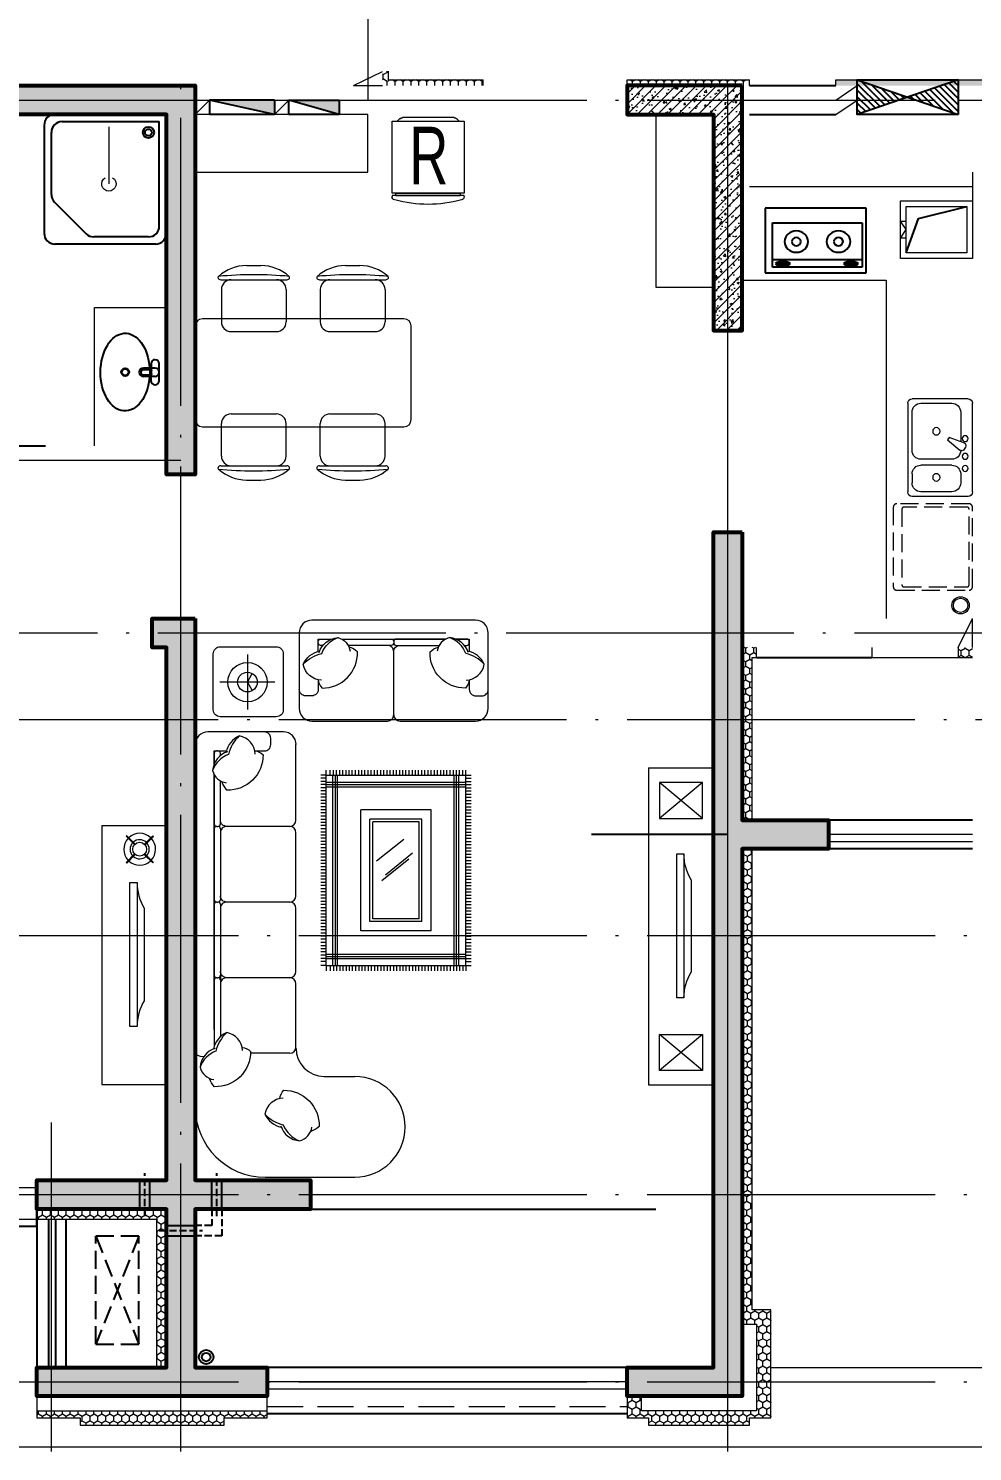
# Model space of a CAD drawing. Extents: x -12757 to 593131, y -184916 to 124232.
# Drawn here: x 558728 to 565287, y -177715 to -167834 of the extents above; entities that cross this region are included whole.
import ezdxf
from ezdxf.enums import TextEntityAlignment as Align

# ---------------------------------------------------------------- set-up
doc = ezdxf.new("R2010")
doc.units = 0
doc.header["$LTSCALE"] = 1000
doc.header["$MEASUREMENT"] = 0
doc.linetypes.add('DASH', pattern=[0.35, 0.25, -0.1])
doc.linetypes.add('DOTE', pattern=[2.42, 2, -0.2, 0.02, -0.2])
doc.layers.get('0').update_dxf_attribs({"linetype": 'CONTINUOUS', "lineweight": 25})
for name, color, linetype, lineweight in [('AXIS', 3, 'CONTINUOUS', 25), ('DOTE', 1, 'CONTINUOUS', 9), ('LVTRY', 6, 'CONTINUOUS', 20), ('PUB_DIM', 3, 'CONTINUOUS', 25), ('PUB_TEXT', 7, 'CONTINUOUS', 25), ('WINDOW', 4, 'CONTINUOUS', 25), ('保温', 71, 'CONTINUOUS', 15), ('剪力墙', 150, 'CONTINUOUS', 53), ('填充', 8, 'CONTINUOUS', 15), ('墙填充', 254, 'CONTINUOUS', 15), ('家具1', 8, 'CONTINUOUS', 15), ('栏杆', 40, 'CONTINUOUS', 20), ('洁具', 6, 'CONTINUOUS', 25), ('洞口层', 20, 'CONTINUOUS', 25), ('看线', 30, 'CONTINUOUS', 25), ('空心砖', 8, 'CONTINUOUS', 15), ('立面线', 7, 'CONTINUOUS', 40), ('装饰墙', 11, 'CONTINUOUS', 15), ('装饰线', 201, 'CONTINUOUS', 15)]:
    doc.layers.add(name, color=color, linetype=linetype, lineweight=lineweight)
doc.styles.add('dim_font', font='SIMPLEX.shx', dxfattribs={"width": 0.6})
doc.styles.add('N3', font='new-roms.shx', dxfattribs={"width": 0.7, "bigfont": 'hztxt.shx'})
pattern_1 = [(45, (-474540.73, 39215.805), (-35.355339, 35.355339), []), (50, (-474540.73, 39215.8), (143.452037, -12.550427), [15, -165]), (355, (-474540.73, 39215.8), (-27.750267, 150.438427), [12, -132]), (100.4514, (-474528.78, 39214.76), (115.701876, 137.88791), [12.74804, -140.228422]), (46.1842, (-474540.73, 39255.8), (213.44821, -33.1038), [22.5, -247.5]), (96.6356, (-474522.94, 39253.05), (186.93254, 194.82357), [19.12206, -210.3426]), (351.1842, (-474540.73, 39255.8), (186.93239, 194.82372), [18, -198]), (21, (-474520.73, 39245.8), (119.38141, -80.523778), [15, -165]), (326, (-474520.73, 39245.8), (48.663066, 145.03001), [12, -132]), (71.4514, (-474510.78, 39239.1), (168.044526, 64.5061), [12.74804, -140.228422]), (37.5, (-474540.73, 39215.805), (2.431971, 66.578771), [0, -130.4, 0, -134, 0, -132.5]), (7.5, (-474540.73, 39215.805), (52.613907, 78.882342), [0, -76.4, 0, -127.4, 0, -50.5]), (327.5, (-474585.33, 39215.805), (106.764487, -4.5109743), [0, -50, 0, -156, 0, -207]), (317.5, (-474605.33, 39215.81), (116.637234, 20.020996), [0, -65, 0, -103.6, 0, -147])]
pattern_2 = [(45, (-277578.09, -29559.48), (-35.355339, 35.355339), []), (50, (-277578.09, -29559.48), (143.452037, -12.550427), [15, -165]), (355, (-277578.09, -29559.48), (-27.75027, 150.43843), [12, -132]), (100.4514, (-277566.14, -29560.53), (115.701876, 137.88791), [12.74804, -140.22842]), (46.1842, (-277578.1, -29519.48), (213.44821, -33.1038), [22.5, -247.5]), (96.6356, (-277560.3, -29522.24), (186.93254, 194.82357), [19.12206, -210.3426]), (351.1842, (-277578.1, -29519.48), (186.93239, 194.82372), [18, -198]), (21, (-277558.09, -29529.48), (119.38141, -80.52378), [15, -165]), (326, (-277558.09, -29529.48), (48.66307, 145.03001), [12, -132]), (71.4514, (-277548.14, -29536.19), (168.044526, 64.5061), [12.74804, -140.22842]), (37.5, (-277578.09, -29559.48), (2.431971, 66.578771), [0, -130.4, 0, -134, 0, -132.5]), (7.5, (-277578.09, -29559.48), (52.613907, 78.882342), [0, -76.4, 0, -127.4, 0, -50.5]), (327.5, (-277622.69, -29559.48), (106.764487, -4.510974), [0, -50, 0, -156, 0, -207]), (317.5, (-277642.69, -29559.48), (116.637234, 20.020996), [0, -65, 0, -103.6, 0, -147])]
pattern_3 = [(90, (-342530.67, 80862.602), (-27.4963, 47.625), [31.75, -63.5]), (210, (-342530.67, 80862.602), (-27.4963099, -47.6249943), [31.75, -63.5]), (150, (-342530.67, 80862.602), (-54.9926099, 5.7e-06), [-63.5, 31.75])]
pattern_4 = [(90, (-344507.382, -77937.53), (-27.4963, 47.625), [31.75, -63.5]), (210, (-344507.382, -77937.53), (-27.4963099, -47.6249943), [31.75, -63.5]), (150, (-344507.382, -77937.53), (-54.9926099, 5.7e-06), [-63.5, 31.75])]

# ---------------------------------------------------------------- blocks, each defined once
blk = doc.blocks.new('jlq11-4')
at = {"layer": '墙填充'}
h = blk.add_hatch(dxfattribs=at)
h.set_pattern_fill('钢筋混凝土', color=256, scale=20, style=0)
h.set_pattern_definition(pattern_1)
h.paths.add_polyline_path([(7800, 1400), (7000, 1400), (7000, 1200), (7800, 1200), (7800, 0), (7000, 0), (7000, -300), (8000, -300), (8000, 1200), (8100, 1200), (8100, 1400), (8000, 1400), (8000, 5500), (10650, 5500), (10650, 3000), (10850, 3000), (10850, 5500), (12600, 5500), (12600, 3200), (12600, 3000), (12800, 3000), (12800, 5500), (12800, 5700), (7800, 5700)])
h = blk.add_hatch(dxfattribs=at)
h.set_pattern_fill('钢筋混凝土', color=256, scale=20, style=0)
h.set_pattern_definition(pattern_1)
h.paths.add_polyline_path([(16600, 5700), (15800, 5700), (15800, 5500), (16400, 5500), (16400, 4000), (16600, 4000)])
h = blk.add_hatch(dxfattribs=at)
h.set_pattern_fill('钢筋混凝土', color=256, scale=20, style=0)
h.set_pattern_definition(pattern_2)
h.paths.add_polyline_path([(16400, -3200), (15800, -3200), (15800, -3400), (16600, -3400), (16600, 400), (17200, 400), (17200, 600), (16600, 600), (16600, 2600), (16400, 2600)])
h = blk.add_hatch(dxfattribs=at)
h.set_pattern_fill('钢筋混凝土', color=256, scale=20, style=0)
h.set_pattern_definition(pattern_2)
h.paths.add_polyline_path([(12600, -1900), (11700, -1900), (11700, -2100), (12600, -2100), (12600, -3200), (11700, -3200), (11700, -3400), (13300, -3400), (13300, -3200), (12800, -3200), (12800, -2100), (13600, -2100), (13600, -1900), (12800, -1900), (12800, 2000), (12500, 2000), (12500, 1800), (12600, 1800)])
at = {"layer": '剪力墙'}
blk.add_lwpolyline([(10650, 5500), (8000, 5500), (8000, 1400), (8100, 1400), (8100, 1200), (8000, 1200), (8000, -300), (7000, -300), (7000, 0), (7800, 0), (7800, 1200), (7000, 1200), (7000, 1400), (7800, 1400), (7800, 5700), (12800, 5700), (12800, 5500), (12800, 3000), (12600, 3000), (12600, 3200), (12600, 3200), (12600, 5500), (10850, 5500)], dxfattribs=at)
for points in [[(16600, 5700), (15800, 5700), (15800, 5500), (16400, 5500), (16400, 4000), (16600, 4000), (16600, 5700)], [(16600, 2600), (16600, 600), (17200, 600), (17200, 400), (16600, 400), (16600, -3400), (15800, -3400), (15800, -3200), (16400, -3200), (16400, 2600)], [(12800, 2000), (12800, -1900), (13600, -1900), (13600, -2100), (12800, -2100), (12800, -3200), (13300, -3200), (13300, -3400), (11700, -3400), (11700, -3200), (12600, -3200), (12600, -2100), (11700, -2100), (11700, -1900), (12600, -1900), (12600, 1800), (12500, 1800), (12500, 2000)]]:
    blk.add_lwpolyline(points, close=True, dxfattribs=at)
blk = doc.blocks.new('1')
at = {"layer": '洞口层', "linetype": 'DASH', "ltscale": 0.2}
blk.add_line((380920.1, -27066.5), (381220.1, -27066.5), dxfattribs=at)
at = {"layer": '洞口层'}
for p, q in [((380970.1, -27031.5), (381170.1, -27031.5)), ((380970.1, -27031.5), (380970.1, -27101.5)), ((381170.1, -27031.5), (381170.1, -27101.5)), ((380970.1, -27101.5), (381170.1, -27101.5))]:
    blk.add_line(p, q, dxfattribs=at)
blk = doc.blocks.new('2')
at = {"layer": '洞口层', "ltscale": 500}
for p, q in [((390745.1, -31616.5), (390745.1, -31716.5)), ((390745.1, -31616.5), (391195.1, -31616.5)), ((390745.1, -31716.5), (391195.1, -31616.5)), ((391195.1, -31616.5), (391195.1, -31716.5)), ((390745.1, -31716.5), (391195.1, -31716.5))]:
    blk.add_line(p, q, dxfattribs=at)
blk = doc.blocks.new('3')
at = {"layer": '洞口层', "ltscale": 500}
for p, q in [((390620.1, -31616.5), (390270.1, -31616.5)), ((390270.1, -31616.5), (390270.1, -31716.5)), ((390270.1, -31716.5), (390620.1, -31616.5)), ((390620.1, -31716.5), (390620.1, -31616.5)), ((390270.1, -31716.5), (390620.1, -31716.5))]:
    blk.add_line(p, q, dxfattribs=at)
blk = doc.blocks.new('6')
at = {"layer": '洞口层'}
h = blk.add_hatch(dxfattribs=at)
h.set_pattern_fill('ANSI31', color=256, scale=20, style=0)
h.set_pattern_definition([(45, (520622.695, 201494.678), (-22.4506403, 22.4506403), [])])
h.paths.add_polyline_path([(394310.1, -30836.5), (394210.1, -30836.5), (394210.1, -31128.2)])
h.paths.add_polyline_path([(394210.1, -30836.5), (394110.1, -30836.5), (394110.1, -30953.2), (394190.1, -31186.5), (394210.1, -31128.2)])
h.paths.add_polyline_path([(394110.1, -30836.5), (394070.1, -30836.5), (394110.1, -30953.2)])
h = blk.add_hatch(dxfattribs=at)
h.set_pattern_fill('ANSI31', color=256, scale=20, style=0)
h.set_pattern_definition([(45, (297950.06, -118313.154), (-22.45064, 22.45064), [])])
h.paths.add_polyline_path([(394070.1, -31536.5), (394310.1, -31536.5), (394190.1, -31186.5)])
at = {"layer": '洞口层', "ltscale": 500}
for p, q in [((394310.1, -31536.5), (394070.1, -30836.5)), ((394310.1, -30836.5), (394070.1, -31536.5))]:
    blk.add_line(p, q, dxfattribs=at)
blk.add_lwpolyline([(394070.1, -31536.5), (394070.1, -30836.5), (394310.1, -30836.5), (394310.1, -31536.5)], close=True, dxfattribs=at)
blk = doc.blocks.new('M_E25ESP')
at = {"color": 0, "linetype": 'ByBlock'}
for p, q in [((0, -308.9), (0, 306.8)), ((30.7, 337.5), (419.3, 337.5)), ((358, 306.8), (143.2, 306.8)), ((450, 306.8), (450, -308.9)), ((81.8, 245.5), (81.8, 40)), ((419.3, -20.5), (419.3, 245.5)), ((48.4, 2), (56.6, -12.3)), ((58.9, 31.4), (162.5, 70.2)), ((172.8, 52.5), (87.3, -17.8)), ((162.5, 70.2), (172.8, 52.5)), ((143.2, -81.8), (358, -81.8)), ((81.8, -184.1), (81.8, -246.3)), ((143.2, -122.7), (358, -122.7)), ((419.3, -184.1), (419.3, -246.3)), ((30.7, -339.6), (419.3, -339.6)), ((143.2, -307.6), (358, -307.6)), ((143.2, -339.6), (358, -339.6))]:
    blk.add_line(p, q, dxfattribs=at)
for centre, radius in [((250.6, 112.5), 25.6), ((51.1, 61.4), 20.5), ((51.1, -61.4), 20.5), ((51.1, -145.4), 20.5), ((250.6, -207.5), 25.6)]:
    blk.add_circle(centre, radius, dxfattribs=at)
for centre, radius, start, end in [((30.7, 306.8), 30.7, 90, 180), ((143.2, 245.5), 61.4, 90, 180), ((358, 245.5), 61.4, 0, 90), ((419.3, 306.8), 30.7, 0, 90), ((66.1, 12.3), 20.5, 110.53768, 210), ((74.3, -2), 20.5, 210, 309.46232), ((143.2, -20.5), 61.4, 180, 270), ((358, -20.5), 61.4, 270, 0), ((143.2, -184.1), 61.4, 90, 180), ((358, -184.1), 61.4, 0, 90), ((143.2, -246.3), 61.4, 180, 270), ((358, -246.3), 61.4, 270, 0), ((30.7, -308.9), 30.7, 180, 270), ((419.3, -308.9), 30.7, 270, 0)]:
    blk.add_arc(centre, radius, start, end, dxfattribs=at)
blk = doc.blocks.new('jjz')
at = {"layer": '洁具'}
for p, q in [((450, 700), (0, 700)), ((0, 700), (0, 0)), ((450, 0), (450, 700)), ((101.8, 50.7), (101.8, 673.5)), ((101.8, 673.5), (410, 673.5)), ((359.9, 673.5), (359.9, 50.7)), ((379.9, 640.9), (390.4, 640.8)), ((388.4, 630.4), (403.3, 630.4)), ((388.4, 565.7), (388.4, 630.4)), ((403.3, 630.4), (403.3, 565.7)), ((410, 673.5), (410, 50.7)), ((380.9, 549.1), (390.4, 549.1)), ((403.3, 565.7), (388.4, 565.7)), ((379.9, 167.9), (390.4, 167.8)), ((388.4, 92.7), (388.4, 157.4)), ((388.4, 157.4), (403.3, 157.4)), ((403.3, 157.4), (403.3, 92.7)), ((0, 0), (450, 0)), ((410, 50.7), (101.8, 50.7)), ((380.9, 76.1), (390.4, 76.1)), ((403.3, 92.7), (388.4, 92.7))]:
    blk.add_line(p, q, dxfattribs=at)
at = {"layer": '洁具', "extrusion": (0, 0, -1)}
for centre, major_axis, start_param, end_param in [((530, 594.9), (0, 177.5), -1.570796, -1.464362), ((530, 594.9), (0, 177.5), 4.605954, 4.712389), ((455.7, 603.8), (0, 94.4), -1.464362, -1.318368), ((409.4, 617), (0, 41.3), -1.318368, -1.013853), ((380.9, 636.7), (0, 4.03), -1.013853, 0), ((539.5, 594.9), (0, 177.5), -1.570796, -1.464362), ((539.5, 594.9), (0, 177.5), 4.605954, 4.712389), ((465.1, 603.8), (0, 94.4), -1.464362, -1.318368), ((380.9, 636.7), (0, 4.03), 0, 0.313206), ((418.9, 617), (0, 41.3), -1.318368, -1.013853), ((390.4, 636.7), (0, 4.03), -1.013853, 0), ((390.4, 636.7), (0, 4.03), 0, 1.013851), ((361.9, 617), (0, 41.3), 1.013851, 1.240657), ((232.7, 508.4), (0, 82.5), 3.141593, 9.424778), ((232.7, 508.4), (0, 31.6), 3.141593, 9.424778), ((455.7, 586.1), (0, 94.4), 4.45996, 4.605954), ((409.4, 572.9), (0, 41.3), 4.155445, 4.45996), ((380.9, 553.1), (0, 4.03), 3.141593, 4.155445), ((465.1, 586.1), (0, 94.4), 4.45996, 4.605954), ((418.9, 572.9), (0, 41.3), 4.155445, 4.45996), ((390.4, 553.1), (0, 4.03), 3.141593, 4.155445), ((390.4, 553.1), (0, 4.03), 2.127739, 3.141593), ((361.9, 572.9), (0, 41.3), 1.823225, 2.12774), ((315.6, 586.1), (0, 94.4), 1.788282, 1.823225), ((232.7, 215.8), (0, 82.5), 3.141593, 9.424778), ((232.7, 215.8), (0, 31.6), 3.141593, 9.424778), ((530, 121.9), (0, 177.5), -1.570796, -1.464362), ((530, 121.9), (0, 177.5), 4.605954, 4.712389), ((455.7, 130.8), (0, 94.4), -1.464362, -1.318368), ((455.7, 113.1), (0, 94.4), 4.45996, 4.605954), ((409.4, 144), (0, 41.3), -1.318368, -1.013853), ((380.9, 163.7), (0, 4.03), -1.013853, 0), ((539.5, 121.9), (0, 177.5), -1.570796, -1.464362), ((539.5, 121.9), (0, 177.5), 4.605954, 4.712389), ((465.1, 130.8), (0, 94.4), -1.464362, -1.318368), ((465.1, 113.1), (0, 94.4), 4.45996, 4.605954), ((380.9, 163.7), (0, 4.03), 0, 0.313206), ((418.9, 144), (0, 41.3), -1.318368, -1.013853), ((390.4, 163.7), (0, 4.03), -1.013853, 0), ((390.4, 163.7), (0, 4.03), 0, 1.013851), ((361.9, 144), (0, 41.3), 1.013851, 1.240657), ((409.4, 99.9), (0, 41.3), 4.155445, 4.45996), ((380.9, 80.1), (0, 4.03), 3.141593, 4.155445), ((418.9, 99.9), (0, 41.3), 4.155445, 4.45996), ((390.4, 80.1), (0, 4.03), 3.141593, 4.155445), ((390.4, 80.1), (0, 4.03), 2.127739, 3.141593), ((361.9, 99.9), (0, 41.3), 1.823225, 2.12774), ((315.6, 113.1), (0, 94.4), 1.788282, 1.823225)]:
    blk.add_ellipse(centre, major_axis=major_axis, ratio=0.9, start_param=start_param, end_param=end_param, dxfattribs=at)
blk = doc.blocks.new('ktj1')
at = {"layer": '洁具', "linetype": 'DASH', "ltscale": 0.5}
blk.add_lwpolyline([(750, 0), (750, 300), (0, 300), (750, 0), (0, 0), (750, 300), (0, 300), (0, 0)], dxfattribs=at)
blk = doc.blocks.new('j1')
at = {"layer": '洁具'}
for p, q in [((-28.8, 28.8), (-110.5, 28.8)), ((-28.8, 28.8), (-110.5, 28.8)), ((-110.5, 18), (-51.3, 18)), ((-110.5, 18), (-51.3, 18)), ((-57.6, 58.4), (-57.6, 28.8)), ((-57.6, 58.4), (-57.6, 28.8)), ((-57.6, 18), (-57.6, -18)), ((-57.6, 18), (-57.6, -18)), ((0, -58.4), (0, 58.4)), ((0, -58.4), (0, 58.4)), ((-110.5, -18), (-51.3, -18)), ((-110.5, -18), (-51.3, -18)), ((-28.8, -28.8), (-110.5, -28.8)), ((-28.8, -28.8), (-110.5, -28.8)), ((-57.6, -28.8), (-57.6, -58.4)), ((-57.6, -28.8), (-57.6, -58.4))]:
    blk.add_line(p, q, dxfattribs=at)
for radius in [27, 27, 22.5, 22.5]:
    blk.add_circle((-237.4, 0), radius, dxfattribs=at)
for centre, radius, start, end in [((-110.5, 0), 28.8, 90, 270), ((-110.5, 0), 28.8, 90, 270), ((-110.5, 0), 18, 90, 270), ((-110.5, 0), 18, 90, 270), ((-28.8, 58.4), 28.8, 0, 180), ((-28.8, 58.4), 28.8, 0, 180), ((-28.8, 0), 28.8, 141.31781, 218.68219), ((-28.8, 0), 28.8, 141.31781, 218.68219), ((-28.8, 0), 28.8, 270, 90), ((-28.8, 0), 28.8, 270, 90), ((-28.8, -58.4), 28.8, 180, 0), ((-28.8, -58.4), 28.8, 180, 0)]:
    blk.add_arc(centre, radius, start, end, dxfattribs=at)
at = {"layer": '洁具', "extrusion": (0, 0, -1)}
for start_param, end_param in [(1.677666, 7.747112), (1.677666, 7.747112), (1.50408, 1.637512), (1.50408, 1.637512)]:
    blk.add_ellipse((-237.4, 0), major_axis=(0, 270), ratio=0.633333, start_param=start_param, end_param=end_param, dxfattribs=at)
blk = doc.blocks.new('_LV10')
blk.add_line((0, -37), (0, -432))
blk.add_arc((0, -432), 50, 121.03319, 58.96681)
blk = doc.blocks.new('yg4')
at = {"layer": '洁具'}
for p, q in [((-775, 0), (0, 0)), ((0, 0), (0, -825)), ((-850, -75), (-850, -825)), ((-725, -50), (-50, -50)), ((-50, -775), (-50, -50)), ((-800, -555.8), (-800, -125)), ((-778, -608.9), (-558.9, -828)), ((-125, -850), (-505.8, -850)), ((-75, -900), (-775, -900))]:
    blk.add_line(p, q, dxfattribs=at)
for radius in [38.8, 23.8]:
    blk.add_circle((-125, -125), radius, dxfattribs=at)
for centre, start, end in [((-775, -75), 90, 180), ((-725, -125), 90, 180), ((-725, -555.8), 180, 225), ((-125, -775), 270, 0), ((-775, -825), 180, 270), ((-505.8, -775), 225, 270), ((-75, -825), 270, 0)]:
    blk.add_arc(centre, 75, start, end, dxfattribs=at)
at = {"layer": 'LVTRY', "xscale": -1}
blk.add_blockref('_LV10', (-400, -50), dxfattribs=at)
blk = doc.blocks.new('xyj01')
at = {"layer": 'LVTRY', "linetype": 'DASH', "ltscale": 0.5}
for p, q in [((-300, 526), (-300, 24)), ((276, 550), (-276, 550)), ((300, 24), (300, 526)), ((-276, 478), (-276, 35.6)), ((264, 490), (-264, 490)), ((276, 35.6), (276, 478)), ((-276, 0), (276, 0)), ((-264, 23.6), (264, 23.6))]:
    blk.add_line(p, q, dxfattribs=at)
for centre, radius, start, end in [((-276, 526), 24, 90, 180), ((276, 526), 24, 0, 90), ((-264, 478), 12, 90, 180), ((264, 478), 12, 0, 90), ((-276, 24), 24, 180, 270), ((-264, 35.6), 12, 180, 270), ((264, 35.6), 12, 270, 0), ((276, 24), 24, 270, 0)]:
    blk.add_arc(centre, radius, start, end, dxfattribs=at)
blk = doc.blocks.new('jjg2')
at = {"layer": 'LVTRY'}
for points in [[(0, 400), (500, 400), (500, 0), (0, 0)], [(40, 360), (460, 360), (460, 40), (40, 40)]]:
    blk.add_lwpolyline(points, close=True, dxfattribs=at)
blk.add_lwpolyline([(40, 140), (0, 140), (40, 200), (0, 260), (40, 260)], dxfattribs=at)
at = {"layer": 'PUB_DIM'}
blk.add_lwpolyline([(40, 40), (124.9, 278.4), (460, 360)], dxfattribs=at)
blk = doc.blocks.new('czh3')
at = {"layer": '家具1'}
for p, q in [((357, 745.7), (456.2, 745.7)), ((1043.8, 745.7), (1143, 745.7)), ((176.6, 645.7), (636.6, 645.7)), ((863.4, 645.7), (1323.4, 645.7)), ((181.6, 578.2), (181.6, 353.2)), ((631.6, 578.2), (631.6, 353.2)), ((868.4, 578.2), (868.4, 353.2)), ((1318.4, 578.2), (1318.4, 353.2)), ((0, 325), (0, -325)), ((1450, 375), (50, 375)), ((1500, -325), (1500, 325)), ((249.1, 285.7), (564.1, 285.7)), ((935.9, 285.7), (1250.9, 285.7)), ((249.1, -285.7), (564.1, -285.7)), ((935.9, -285.7), (1250.9, -285.7)), ((50, -375), (1450, -375)), ((181.6, -578.2), (181.6, -353.2)), ((631.6, -578.2), (631.6, -353.2)), ((868.4, -578.2), (868.4, -353.2)), ((1318.4, -578.2), (1318.4, -353.2)), ((176.6, -645.7), (636.6, -645.7)), ((863.4, -645.7), (1323.4, -645.7)), ((357, -745.7), (456.2, -745.7)), ((1043.8, -745.7), (1143, -745.7))]:
    blk.add_line(p, q, dxfattribs=at)
for centre, radius, start, end in [((366.7, 430.2), 315.6, 91.76514, 130.72654), ((446.4, 430.2), 315.6, 49.27346, 88.23486), ((1053.6, 430.2), 315.6, 91.76514, 130.72654), ((1133.3, 430.2), 315.6, 49.27346, 88.23486), ((167.4, 661.8), 10, 130.72654, 202.66999), ((176.6, 665.7), 20, 202.66999, 270), ((406.6, -2032.2), 2712.7, 84.8023, 95.1977), ((249.1, 578.2), 67.5, 90, 180), ((564.1, 578.2), 67.5, 0, 90), ((636.6, 665.7), 20, 270, 337.33001), ((645.8, 661.8), 10, 337.33001, 49.27346), ((854.2, 661.8), 10, 130.72654, 202.66999), ((863.4, 665.7), 20, 202.66999, 270), ((1093.4, -2032.2), 2712.7, 84.8023, 95.1977), ((935.9, 578.2), 67.5, 90, 180), ((1250.9, 578.2), 67.5, 0, 90), ((1323.4, 665.7), 20, 270, 337.33001), ((1332.6, 661.8), 10, 337.33001, 49.27346), ((50, 325), 50, 90, 180), ((249.1, 353.2), 67.5, 180, 270), ((564.1, 353.2), 67.5, 270, 0), ((935.9, 353.2), 67.5, 180, 270), ((1250.9, 353.2), 67.5, 270, 0), ((1450, 325), 50, 0, 90), ((249.1, -353.2), 67.5, 90, 180), ((564.1, -353.2), 67.5, 0, 90), ((935.9, -353.2), 67.5, 90, 180), ((1250.9, -353.2), 67.5, 0, 90), ((50, -325), 50, 180, 270), ((1450, -325), 50, 270, 0), ((249.1, -578.2), 67.5, 180, 270), ((564.1, -578.2), 67.5, 270, 0), ((935.9, -578.2), 67.5, 180, 270), ((1250.9, -578.2), 67.5, 270, 0), ((167.4, -661.8), 10, 157.33001, 229.27346), ((176.6, -665.7), 20, 90, 157.33001), ((406.6, 2032.2), 2712.7, 264.8023, 275.1977), ((366.7, -430.2), 315.6, 229.27346, 268.23486), ((446.4, -430.2), 315.6, 271.76514, 310.72654), ((636.6, -665.7), 20, 22.66999, 90), ((645.8, -661.8), 10, 310.72654, 22.66999), ((854.2, -661.8), 10, 157.33001, 229.27346), ((863.4, -665.7), 20, 90, 157.33001), ((1093.4, 2032.2), 2712.7, 264.8023, 275.1977), ((1053.6, -430.2), 315.6, 229.27346, 268.23486), ((1133.3, -430.2), 315.6, 271.76514, 310.72654), ((1323.4, -665.7), 20, 22.66999, 90), ((1332.6, -661.8), 10, 310.72654, 22.66999)]:
    blk.add_arc(centre, radius, start, end, dxfattribs=at)
blk = doc.blocks.new('tv2')
at = {"layer": '家具1'}
for p, q in [((-450, 0), (0, 0)), ((-450, 0), (-450, -1800)), ((0, 0), (0, -1800)), ((-222.4, -134), (-281, -75.3)), ((-218.1, -129.7), (-276.8, -71.1)), ((-94.7, -72), (-153.3, -130.7)), ((-90.5, -76.3), (-149.2, -135)), ((-221.4, -198.8), (-280.1, -257.4)), ((-217.1, -202.9), (-275.8, -261.6)), ((-95.6, -260.7), (-154.3, -202)), ((-91.4, -256.5), (-150.1, -197.8)), ((-450, -1800), (0, -1800))]:
    blk.add_line(p, q, dxfattribs=at)
blk.add_lwpolyline([(-204.6, -396.7), (-204.6, -1396.7), (-254.6, -1396.7), (-254.6, -396.7)], close=True, dxfattribs=at)
blk.add_lwpolyline([(-154.6, -576), (-154.6, -1217.4)], dxfattribs=at)
blk.add_circle((-186.2, -165.9), 48.2, dxfattribs=at)
for centre, radius, start, end in [((-186.2, -165.9), 110.7, 136.55079, 224.14814), ((-186.2, -165.9), 131.1, 133.69129, 136.30871), ((-186.2, -165.9), 110.7, 45.85186, 133.44921), ((-186.2, -165.9), 110.7, 316.55079, 42.75004), ((-186.2, -165.9), 131.1, 43.10134, 45.7189), ((-186.2, -165.9), 66.4, 137.58323, 223.58124), ((-186.2, -165.9), 66.4, 46.41876, 132.41677), ((-186.2, -165.9), 66.4, 317.58323, 41.25123), ((-186.2, -165.9), 131.1, 224.2811, 226.89866), ((-186.2, -165.9), 110.7, 227.24996, 313.44921), ((-186.2, -165.9), 66.4, 228.74877, 312.41677), ((-186.2, -165.9), 131.1, 313.69129, 316.30871), ((139.1, -397.4), 343.7, 179.87163, 211.2929), ((139.1, -1395.9), 343.7, 148.7071, 180.12837)]:
    blk.add_arc(centre, radius, start, end, dxfattribs=at)
blk = doc.blocks.new('sf1')
at = {"layer": '家具1'}
for p, q in [((-165, 5157), (-1036, 5157)), ((516, 951), (516, 4476)), ((-737, 4177), (-1036, 4177)), ((-464, 3904), (-464, 3278)), ((332, 1771), (332, 3889)), ((271, 2506), (271, 3790)), ((332, 3721), (332, 1243)), ((307, 3217), (295, 3217)), ((307, 3217), (295, 3217)), ((-2117, 3100), (-2167, 3100)), ((-2117, 3059), (-2167, 3059)), ((-2117, 3100), (-2117, 3150)), ((-2117, 3100), (-2117, 1249)), ((-757, 3100), (-2117, 3100)), ((-2087, 3100), (-2087, 3150)), ((-2056, 3100), (-2056, 3150)), ((-2049, 3100), (-2049, 1249)), ((-2027, 3100), (-2027, 1249)), ((-2026, 3100), (-2026, 3150)), ((-2004, 3100), (-2004, 1249)), ((-1995, 3100), (-1995, 3150)), ((-1964, 3100), (-1964, 3150)), ((-1933, 3100), (-1933, 3150)), ((-1903, 3100), (-1903, 3150)), ((-1872, 3100), (-1872, 3150)), ((-1841, 3100), (-1841, 3150)), ((-1811, 3100), (-1811, 3150)), ((-1780, 3100), (-1780, 3150)), ((-1749, 3100), (-1749, 3150)), ((-1719, 3100), (-1719, 3150)), ((-1688, 3100), (-1688, 3150)), ((-1657, 3100), (-1657, 3150)), ((-1626, 3100), (-1626, 3150)), ((-1596, 3100), (-1596, 3150)), ((-1565, 3100), (-1565, 3150)), ((-1534, 3100), (-1534, 3150)), ((-1504, 3100), (-1504, 3150)), ((-1473, 3100), (-1473, 3150)), ((-1442, 3100), (-1442, 3150)), ((-1412, 3100), (-1412, 3150)), ((-1381, 3100), (-1381, 3150)), ((-1350, 3100), (-1350, 3150)), ((-1319, 3100), (-1319, 3150)), ((-1289, 3100), (-1289, 3150)), ((-1258, 3100), (-1258, 3150)), ((-1227, 3100), (-1227, 3150)), ((-1227, 3100), (-1227, 3150)), ((-1197, 3100), (-1197, 3150)), ((-1166, 3100), (-1166, 3150)), ((-1135, 3100), (-1135, 3150)), ((-1105, 3100), (-1105, 3150)), ((-1074, 3100), (-1074, 3150)), ((-1043, 3100), (-1043, 3150)), ((-1012, 3100), (-1012, 3150)), ((-982, 3100), (-982, 3150)), ((-951, 3100), (-951, 3150)), ((-920, 3100), (-920, 3150)), ((-890, 3100), (-890, 3150)), ((-869, 3100), (-869, 1249)), ((-859, 3100), (-859, 3150)), ((-847, 3100), (-847, 1249)), ((-828, 3100), (-828, 3150)), ((-824, 3100), (-824, 1249)), ((-798, 3100), (-798, 3150)), ((-757, 3100), (-757, 3150)), ((-757, 3100), (-707, 3100)), ((-757, 3100), (-757, 1249)), ((-757, 3059), (-707, 3059)), ((-464, 3156), (-464, 2543)), ((-2117, 3029), (-2167, 3029)), ((-2117, 2998), (-2167, 2998)), ((-2117, 2967), (-2167, 2967)), ((-2117, 2936), (-2167, 2936)), ((-2117, 2906), (-2167, 2906)), ((-757, 3032), (-2117, 3032)), ((-757, 3010), (-2117, 3010)), ((-757, 2987), (-2117, 2987)), ((-757, 3029), (-707, 3029)), ((-757, 2998), (-707, 2998)), ((-757, 2967), (-707, 2967)), ((-757, 2936), (-707, 2936)), ((-757, 2906), (-707, 2906)), ((-2117, 2875), (-2167, 2875)), ((-2117, 2844), (-2167, 2844)), ((-2117, 2814), (-2167, 2814)), ((-2117, 2783), (-2167, 2783)), ((-757, 2875), (-707, 2875)), ((-757, 2844), (-707, 2844)), ((-757, 2814), (-707, 2814)), ((-757, 2783), (-707, 2783)), ((-2117, 2752), (-2167, 2752)), ((-2117, 2722), (-2167, 2722)), ((-2117, 2691), (-2167, 2691)), ((-2117, 2660), (-2167, 2660)), ((-2117, 2629), (-2167, 2629)), ((-1779, 2762), (-1779, 1586)), ((-1779, 2762), (-1094, 2762)), ((-1689, 2672), (-1689, 1676)), ((-1689, 2672), (-1184, 2672)), ((-1662, 2645), (-1662, 1703)), ((-1662, 2645), (-1211, 2645)), ((-1211, 2645), (-1211, 1703)), ((-1184, 2672), (-1184, 1676)), ((-1094, 2762), (-1094, 1586)), ((-757, 2752), (-707, 2752)), ((-757, 2722), (-707, 2722)), ((-757, 2691), (-707, 2691)), ((-757, 2660), (-707, 2660)), ((-757, 2629), (-707, 2629)), ((-2117, 2599), (-2167, 2599)), ((-2117, 2568), (-2167, 2568)), ((-2117, 2537), (-2167, 2537)), ((-2117, 2507), (-2167, 2507)), ((-757, 2599), (-707, 2599)), ((-757, 2568), (-707, 2568)), ((-757, 2537), (-707, 2537)), ((-757, 2507), (-707, 2507)), ((-2117, 2476), (-2167, 2476)), ((-2117, 2445), (-2167, 2445)), ((-2117, 2415), (-2167, 2415)), ((-2117, 2384), (-2167, 2384)), ((-2117, 2353), (-2167, 2353)), ((-757, 2476), (-707, 2476)), ((-757, 2445), (-707, 2445)), ((-757, 2415), (-707, 2415)), ((-757, 2384), (-707, 2384)), ((-757, 2353), (-707, 2353)), ((-464, 2421), (-464, 1808)), ((271, 1771), (271, 2457)), ((307, 2482), (295, 2482)), ((307, 2482), (295, 2482)), ((-2117, 2322), (-2167, 2322)), ((-2117, 2292), (-2167, 2292)), ((-2117, 2261), (-2167, 2261)), ((-2117, 2230), (-2167, 2230)), ((-1662, 2268), (-1663, 2268)), ((-1334, 2216), (-1597, 2005)), ((-1298, 2273), (-1562, 2062)), ((-757, 2322), (-707, 2322)), ((-757, 2292), (-707, 2292)), ((-757, 2261), (-707, 2261)), ((-757, 2230), (-707, 2230)), ((-2117, 2200), (-2167, 2200)), ((-2117, 2169), (-2167, 2169)), ((-2117, 2138), (-2167, 2138)), ((-2117, 2108), (-2167, 2108)), ((-2117, 2077), (-2167, 2077)), ((-1662, 2189), (-1663, 2189)), ((-1662, 2109), (-1663, 2109)), ((-1248, 2080), (-1512, 1869)), ((-757, 2200), (-707, 2200)), ((-757, 2169), (-707, 2169)), ((-757, 2138), (-707, 2138)), ((-757, 2108), (-707, 2108)), ((-757, 2077), (-707, 2077)), ((-2117, 2046), (-2167, 2046)), ((-2117, 2015), (-2167, 2015)), ((-2117, 1985), (-2167, 1985)), ((-2117, 1954), (-2167, 1954)), ((-1662, 2030), (-1663, 2030)), ((-1662, 1950), (-1663, 1950)), ((-757, 2046), (-707, 2046)), ((-757, 2015), (-707, 2015)), ((-757, 1985), (-707, 1985)), ((-757, 1954), (-707, 1954)), ((-2117, 1923), (-2167, 1923)), ((-2117, 1893), (-2167, 1893)), ((-2117, 1862), (-2167, 1862)), ((-2117, 1831), (-2167, 1831)), ((-2117, 1801), (-2167, 1801)), ((-1662, 1870), (-1663, 1870)), ((-757, 1923), (-707, 1923)), ((-757, 1893), (-707, 1893)), ((-757, 1862), (-707, 1862)), ((-757, 1831), (-707, 1831)), ((-757, 1801), (-707, 1801)), ((-2117, 1770), (-2167, 1770)), ((-2117, 1739), (-2167, 1739)), ((-2117, 1708), (-2167, 1708)), ((-2117, 1678), (-2167, 1678)), ((-1689, 1676), (-1184, 1676)), ((-1662, 1791), (-1663, 1791)), ((-1662, 1703), (-1211, 1703)), ((-757, 1770), (-707, 1770)), ((-757, 1739), (-707, 1739)), ((-757, 1708), (-707, 1708)), ((-757, 1678), (-707, 1678)), ((-464, 1686), (-464, 951)), ((271, 1722), (271, 1304)), ((307, 1747), (295, 1747)), ((307, 1747), (295, 1747)), ((332, 1243), (332, 1722)), ((-2117, 1647), (-2167, 1647)), ((-2117, 1616), (-2167, 1616)), ((-2117, 1586), (-2167, 1586)), ((-2117, 1555), (-2167, 1555)), ((-2117, 1524), (-2167, 1524)), ((-1779, 1586), (-1094, 1586)), ((-757, 1647), (-707, 1647)), ((-757, 1616), (-707, 1616)), ((-757, 1586), (-707, 1586)), ((-757, 1555), (-707, 1555)), ((-757, 1524), (-707, 1524)), ((-2117, 1494), (-2167, 1494)), ((-2117, 1463), (-2167, 1463)), ((-2117, 1432), (-2167, 1432)), ((-2117, 1401), (-2167, 1401)), ((-757, 1494), (-707, 1494)), ((-757, 1463), (-707, 1463)), ((-757, 1432), (-707, 1432)), ((-757, 1401), (-707, 1401)), ((-2117, 1371), (-2167, 1371)), ((-2117, 1340), (-2167, 1340)), ((-2117, 1309), (-2167, 1309)), ((-2117, 1279), (-2167, 1279)), ((-2117, 1249), (-2167, 1249)), ((-757, 1361), (-2117, 1361)), ((-757, 1339), (-2117, 1339)), ((-757, 1316), (-2117, 1316)), ((-2117, 1249), (-2117, 1199)), ((-757, 1249), (-2117, 1249)), ((-2087, 1249), (-2087, 1199)), ((-2056, 1249), (-2056, 1199)), ((-2026, 1249), (-2026, 1199)), ((-1995, 1249), (-1995, 1199)), ((-1964, 1249), (-1964, 1199)), ((-1933, 1249), (-1933, 1199)), ((-1903, 1249), (-1903, 1199)), ((-1872, 1249), (-1872, 1199)), ((-1841, 1249), (-1841, 1199)), ((-1811, 1249), (-1811, 1199)), ((-1780, 1249), (-1780, 1199)), ((-1749, 1249), (-1749, 1199)), ((-1719, 1249), (-1719, 1199)), ((-1688, 1249), (-1688, 1199)), ((-1657, 1249), (-1657, 1199)), ((-1626, 1249), (-1626, 1199)), ((-1596, 1249), (-1596, 1199)), ((-1565, 1249), (-1565, 1199)), ((-1534, 1249), (-1534, 1199)), ((-1504, 1249), (-1504, 1199)), ((-1473, 1249), (-1473, 1199)), ((-1442, 1249), (-1442, 1199)), ((-1412, 1249), (-1412, 1199)), ((-1381, 1249), (-1381, 1199)), ((-1350, 1249), (-1350, 1199)), ((-1319, 1249), (-1319, 1199)), ((-1289, 1249), (-1289, 1199)), ((-1258, 1249), (-1258, 1199)), ((-1227, 1249), (-1227, 1199)), ((-1227, 1249), (-1227, 1199)), ((-1197, 1249), (-1197, 1199)), ((-1166, 1249), (-1166, 1199)), ((-1135, 1249), (-1135, 1199)), ((-1105, 1249), (-1105, 1199)), ((-1074, 1249), (-1074, 1199)), ((-1043, 1249), (-1043, 1199)), ((-1012, 1249), (-1012, 1199)), ((-982, 1249), (-982, 1199)), ((-951, 1249), (-951, 1199)), ((-920, 1249), (-920, 1199)), ((-890, 1249), (-890, 1199)), ((-859, 1249), (-859, 1199)), ((-828, 1249), (-828, 1199)), ((-798, 1249), (-798, 1199)), ((-757, 1371), (-707, 1371)), ((-757, 1340), (-707, 1340)), ((-757, 1309), (-707, 1309)), ((-757, 1279), (-707, 1279)), ((-757, 1249), (-757, 1199)), ((-757, 1249), (-707, 1249)), ((-342, 828), (393, 828)), ((8, 77), (8, 611)), ((-259, 344), (275, 344))]:
    blk.add_line(p, q, dxfattribs=at)
for points in [[(-307, 4393, -0.165541), (-345, 4312, -0.425989), (-689, 4663, -0.121523), (-607, 4711, 7.115464)], [(-317, 4657, 0.306663), (-499, 4803, 0.30633), (-619, 4670, -0.872847)], [(-162, 4543, 0.14773), (-341, 4649, 0.213343), (-499, 4803, 0.178662)], [(-338, 4389, 0.356772), (-162, 4543, 0.249542), (-321, 4670, -9.61688)], [(59, 3895, -0.165541), (-22, 3933, -0.425989), (329, 4277, -0.121523), (377, 4196, 7.115464)], [(323, 3905, 0.306663), (469, 4088, 0.30633), (336, 4207, -0.872847)], [(210, 3751, 0.14773), (315, 3930, 0.213343), (469, 4088, 0.178662)], [(55, 3926, 0.356772), (210, 3751, 0.249542), (337, 3910, -9.61688)], [(209, 3217, 0.414214), (271, 3278)], [(209, 3217, -0.414214), (271, 3156)], [(209, 2482, 0.414214), (271, 2543)], [(209, 2482, -0.414214), (271, 2421)], [(209, 1747, 0.414214), (271, 1808)], [(209, 1747, -0.414214), (271, 1686)], [(-63, 1012, -0.165541), (-144, 1050, -0.425989), (207, 1394, -0.121523), (255, 1312, 7.115464)], [(201, 1021, 0.306663), (347, 1204, 0.30633), (214, 1323, -0.872847)], [(87, 867, 0.14773), (193, 1046, 0.213343), (347, 1204, 0.178662)], [(332, 1141), (332, 1012), (211, 1012, 0.414214)], [(332, 1036), (332, 1141, 0.414214)], [(-63, 1012), (-158, 1012, 0.414214), (-219, 951), (-219, 889, 0.414214), (-158, 828)], [(-67, 1043, 0.356772), (87, 867, 0.249542), (215, 1026, -9.61688)], [(271, 1059), (271, 1036, 0.414214), (295, 1012), (307, 1012, 0.414214), (332, 1036)], [(-2150, 321), (-2150, 416, 0.414214), (-2211, 477), (-2272, 477, 0.414214), (-2334, 416)], [(-680, 321), (-680, 416, -0.414214), (-619, 477), (-557, 477, -0.414214), (-496, 416)], [(-2119, 325, 0.356772), (-2295, 170, 0.249542), (-2136, 43, -9.61688)], [(-2150, 321, -0.165541), (-2112, 402, -0.425989), (-1768, 51, -0.121523), (-1850, 3, 7.115464)], [(-680, 321, 0.165541), (-718, 402, 0.425989), (-1062, 51, 0.121523), (-980, 3, -7.115464)], [(-711, 325, -0.356772), (-535, 170, -0.249542), (-694, 43, 9.61688)], [(-2295, 170, 0.14773), (-2116, 65, 0.213343), (-1958, -89, 0.178662)], [(-535, 170, -0.14773), (-714, 65, -0.213343), (-872, -89, -0.178662)], [(-2021, -74), (-2150, -74), (-2150, 46, 0.414214)], [(-2140, 57, 0.306663), (-1958, -89, 0.30633), (-1838, 44, -0.872847)], [(-1415, 48, -0.414214), (-1476, -13)], [(-1415, 48, 0.414214), (-1354, -13)], [(-689, 57, -0.306663), (-872, -89, -0.30633), (-991, 44, 0.872847)], [(-2103, -13), (-2125, -13, 0.414214), (-2150, -37), (-2150, -50, 0.414214), (-2125, -74)], [(-2125, -74), (-2021, -74, 0.414214)], [(-1919, -74), (-1439, -74, 0.414214), (-1415, -50), (-1415, -37, 0.414214), (-1439, -13), (-1857, -13, 0.414214)], [(-911, -74), (-1390, -74, -0.414214), (-1415, -50), (-1415, -37, -0.414214), (-1390, -13), (-972, -13, -0.414214)], [(-704, -74), (-809, -74, -0.414214)], [(-727, -13), (-704, -13, -0.414214), (-680, -37), (-680, -50, -0.414214), (-704, -74)]]:
    blk.add_lwpolyline(points, format="xyb", dxfattribs=at)
for points in [[(-403, 3952), (-22, 3952)], [(-403, 3217), (209, 3217)], [(-403, 2482), (209, 2482)], [(-403, 1747), (209, 1747)], [(-1415, 661), (-1415, 48)], [(8, 344), (-39, 426)], [(8, 344), (-39, 261)], [(-680, 46), (-680, -74), (-809, -74)], [(-911, -74), (-1919, -74)]]:
    blk.add_lwpolyline(points, dxfattribs=at)
for points in [[(-496, 600, 0.414214), (-619, 722), (-1354, 722, 0.414214), (-1415, 661, 0.414214), (-1476, 722), (-2211, 722, 0.414214), (-2334, 600), (-2334, -135, 0.414214), (-2211, -258), (-619, -258, 0.414214), (-496, -135)], [(272, 0), (-272, 0, -0.414214), (-340, 68), (-340, 613, -0.414214), (-272, 681), (272, 681, -0.414214), (340, 613), (340, 68, -0.414214)]]:
    blk.add_lwpolyline(points, format="xyb", close=True, dxfattribs=at)
for radius in [191, 95.3]:
    blk.add_circle((8, 344), radius, dxfattribs=at)
for centre, radius, start, end in [((-1036, 4667), 490, 90, 270), ((-165, 4476), 681, 0, 90), ((-737, 3904), 272, 0, 90), ((-403, 3891), 61.3, 90, 180), ((-403, 3278), 61.3, 180, 270), ((-403, 3156), 61.3, 90, 180), ((295, 3242), 24.5, 180, 270), ((295, 3193), 24.5, 90, 180), ((307, 3242), 24.5, 270, 0), ((307, 3193), 24.5, 0, 90), ((-403, 2543), 61.3, 180, 270), ((295, 2506), 24.5, 180, 270), ((307, 2506), 24.5, 270, 0), ((-403, 2421), 61.3, 90, 180), ((295, 2457), 24.5, 90, 180), ((307, 2457), 24.5, 0, 90), ((-403, 1808), 61.3, 180, 270), ((-403, 1686), 61.3, 90, 180), ((295, 1771), 24.5, 180, 270), ((295, 1722), 24.5, 90, 180), ((307, 1771), 24.5, 270, 0), ((307, 1722), 24.5, 0, 90), ((-342, 951), 123, 180, 270), ((393, 951), 123, 270, 0)]:
    blk.add_arc(centre, radius, start, end, dxfattribs=at)
at = {"layer": '家具1', "extrusion": (0, 0, -1)}
blk.add_ellipse((424, 3952), major_axis=(91.9, 0), ratio=0.365725, start_param=-1.47226, end_param=0, dxfattribs=at)
blk = doc.blocks.new('tv1')
at = {"layer": '家具1'}
for p, q in [((0, 2200), (0, 0)), ((450, 2200), (0, 2200)), ((450, 2200), (450, 0)), ((75, 1850), (375, 2100)), ((75, 2100), (375, 1850)), ((75, 100), (375, 350)), ((75, 350), (375, 100)), ((450, 0), (0, 0))]:
    blk.add_line(p, q, dxfattribs=at)
for points in [[(75, 2100), (375, 2100), (375, 1850), (75, 1850)], [(204.6, 1603.3), (204.6, 603.3), (254.6, 603.3), (254.6, 1603.3)], [(75, 100), (375, 100), (375, 350), (75, 350)]]:
    blk.add_lwpolyline(points, close=True, dxfattribs=at)
blk.add_lwpolyline([(154.6, 1424), (154.6, 782.6)], dxfattribs=at)
for centre, start, end in [((-139.1, 1602.6), 328.7071, 0.12837), ((-139.1, 604.1), 359.87163, 31.2929)]:
    blk.add_arc(centre, 343.7, start, end, dxfattribs=at)
blk = doc.blocks.new('bx1')
at = {"layer": '家具1', "color": 2}
for p, q in [((-1085, -2), (-1067, -2)), ((-1067, -2), (-1067, -1001))]:
    blk.add_line(p, q, dxfattribs=at)
at = {"layer": '家具1', "color": 8}
for p, q in [((-39, -71), (-2, -108)), ((12, -141), (12, -859)), ((-39, -929), (-2, -892)), ((-1067, -1001), (-1085, -1001))]:
    blk.add_line(p, q, dxfattribs=at)
at = {"layer": '家具1', "color": 2}
blk.add_lwpolyline([(-39, -1000), (-39, 0), (-1038, 0), (-1038, -1000)], close=True, dxfattribs=at)
at = {"layer": '家具1', "color": 8}
blk.add_lwpolyline([(-1072, -950), (-1038, -950), (-1038, -54), (-1072, -54)], close=True, dxfattribs=at)
at = {"layer": '家具1', "color": 2}
for centre, radius, start, end in [((583, -501), 1775, 164.8257, 195.1743), ((-1085, -49), 47.4, 90, 164.8257), ((-1085, -954), 47.4, 195.1743, 270)]:
    blk.add_arc(centre, radius, start, end, dxfattribs=at)
at = {"layer": '家具1', "color": 8}
for centre, start, end in [((-36, -141), 0, 45), ((-36, -859), 315, 0)]:
    blk.add_arc(centre, 47.4, start, end, dxfattribs=at)
blk = doc.blocks.new('pm10-2')
at = {"layer": '保温', "ltscale": 500}
h = blk.add_hatch(dxfattribs=at)
h.set_pattern_fill('HONEY', color=256, scale=20, angle=90, style=0)
h.set_pattern_definition(pattern_4)
h.paths.add_polyline_path([(14900, -8360), (14240, -8360), (14240, -8300), (14200, -8300), (14200, -8400), (14900, -8400)])
h = blk.add_hatch(dxfattribs=at)
h.set_pattern_fill('HONEY', color=256, scale=20, angle=90, style=0)
h.set_pattern_definition(pattern_4)
h.paths.add_polyline_path([(16750, -8360), (15900, -8360), (15900, -8400), (16600, -8400), (16750, -8400)])
h = blk.add_hatch(dxfattribs=at)
h.set_pattern_fill('HONEY', color=256, scale=20, angle=90, style=0)
h.set_pattern_definition(pattern_4)
h.paths.add_polyline_path([(20900, -8360), (17350, -8360), (17350, -8400), (18388.9, -8400), (18389.8, -8399.5), (18389.8, -8400), (18401.3, -8400), (18578, -8400), (18579.8, -8399.1), (18579.8, -8400), (18767.2, -8400), (18769.8, -8398.6), (18769.8, -8400), (18956.3, -8400), (18959.8, -8398.2), (18959.8, -8400), (20201.3, -8400), (20900, -8400)])
h = blk.add_hatch(dxfattribs=at)
h.set_pattern_fill('HONEY', color=256, scale=20, angle=90, style=0)
h.set_pattern_definition([(90, (-286281.19, 80862.602), (-27.4963, 47.625), [31.75, -63.5]), (210, (-286281.19, 80862.602), (-27.4963099, -47.6249943), [31.75, -63.5]), (150, (-286281.19, 80862.602), (-54.9926099, 5.7e-06), [-63.5, 31.75])])
h.paths.add_polyline_path([(16770, -12370), (16800, -12370), (16800, -12300), (16700, -12300), (16700, -12800), (16770, -12800)])
h.paths.add_polyline_path([(16770, -12800), (16700, -12800), (16700, -13500), (16770, -13500)])
h = blk.add_hatch(dxfattribs=at)
h.set_pattern_fill('HONEY', color=256, scale=20, angle=90, style=0)
h.set_pattern_definition(pattern_4)
h.paths.add_polyline_path([(18300, -12300), (18200, -12300), (18200, -12370), (18300, -12370)])
h = blk.add_hatch(dxfattribs=at)
h.set_pattern_fill('HONEY', color=256, scale=20, angle=90, style=0)
h.set_pattern_definition(pattern_4)
h.paths.add_polyline_path([(16770, -13700), (16700, -13700), (16700, -14300), (16770, -14300)])
h.paths.add_polyline_path([(16770, -14300), (16700, -14300), (16700, -16100), (16770, -16100)])
h = blk.add_hatch(dxfattribs=at)
h.set_pattern_fill('HONEY', color=256, scale=20, angle=90, style=0)
h.set_pattern_definition(pattern_3)
h.paths.add_polyline_path([(16900, -16900), (16770, -16900), (16770, -16100), (16700, -16100), (16700, -17000), (16800, -17000), (16800, -17400), (16900, -17400)])
h.paths.add_polyline_path([(16900, -17400), (16800, -17400), (16800, -17600), (16700, -17600), (16600, -17600), (16600, -17700), (16750, -17700), (16750, -17650), (16900, -17650)])
h.paths.add_polyline_path([(16600, -17600), (16000, -17600), (16000, -17500), (15900, -17500), (15900, -17650), (16050, -17650), (16050, -17700), (16600, -17700)])
h = blk.add_hatch(dxfattribs=at)
h.set_pattern_fill('HONEY', color=256, scale=20, angle=90, style=0)
h.set_pattern_definition(pattern_3)
h.paths.add_polyline_path([(12700, -16200), (11900, -16200), (11900, -16270), (12630, -16270), (12630, -17300), (12700, -17300)])
h.paths.add_polyline_path([(11900, -16200), (11800, -16200), (11800, -16270), (11900, -16270)])
h = blk.add_hatch(dxfattribs=at)
h.set_pattern_fill('HONEY', color=256, scale=20, angle=90, style=0)
h.set_pattern_definition(pattern_3)
h.paths.add_polyline_path([(13100, -17650), (13400, -17650), (13400, -17600), (12800, -17600), (12800, -17700), (13100, -17700)])
h.paths.add_polyline_path([(12800, -17600), (11900, -17600), (11900, -17650), (12100, -17650), (12100, -17700), (12800, -17700)])
h.paths.add_polyline_path([(11900, -17600), (11800, -17600), (11800, -17650), (11900, -17650)])
at = {"layer": 'DOTE'}
for p, q in [((14100, -6800), (14100, -8500)), ((16600, -17883.7), (16600, -8400)), ((10900, -11000), (12800, -11000)), ((11900, -17883.7), (11900, -15600))]:
    blk.add_line(p, q, dxfattribs=at)
at = {"layer": 'DOTE', "linetype": 'DOTE'}
for p, q in [((12800, -17883.7), (12800, -8400)), ((-900, -8500), (37364.6, -8500)), ((7800, -12200), (28800, -12200)), ((3800, -12800), (33000, -12800)), ((-900, -14300), (37364.6, -14300)), ((-900, -16100), (37314.6, -16100)), ((-900, -17400), (37314.6, -17400))]:
    blk.add_line(p, q, dxfattribs=at)
at = {"layer": 'LVTRY'}
for p, q in [((16700, -9750), (17700, -9750)), ((12200, -10900), (12200, -9940)), ((12200, -9940), (12700, -9940))]:
    blk.add_line(p, q, dxfattribs=at)
blk.add_lwpolyline([(17700, -9750), (17700, -12100)], dxfattribs=at)
for radius in [60, 50]:
    blk.add_circle((18217.4, -12008.5), radius, dxfattribs=at)
at = {"layer": 'WINDOW'}
for p, q in [((16750, -8400), (17350, -8400)), ((16750, -8600), (17350, -8600)), ((11060, -10900), (11860, -10900)), ((16800, -12370), (17600, -12370)), ((13700, -16200), (16100, -16200)), ((15900, -17300), (13400, -17300))]:
    blk.add_line(p, q, dxfattribs=at)
for points in [[(10200, -16320), (11800, -16320), (11800, -16200)], [(13400, -17620), (15900, -17620)]]:
    blk.add_lwpolyline(points, dxfattribs=at)
at = {"layer": '保温'}
for p, q in [((14900, -8400), (14900, -8360)), ((15900, -8400), (15900, -8360)), ((15900, -8400), (15900, -8360)), ((16750, -8400), (16750, -8360)), ((16750, -8400), (16750, -8360)), ((17350, -8400), (17350, -8360)), ((17350, -8400), (17350, -8360)), ((18200, -12300), (18200, -12370)), ((18200, -12300), (18200, -12370))]:
    blk.add_line(p, q, dxfattribs=at)
for points in [[(14240, -8300), (14240, -8360), (14900, -8360)], [(15900, -8360), (16750, -8360)], [(17350, -8360), (20900, -8360)], [(16770, -13500), (16770, -12370), (16800, -12370), (16800, -12300)], [(17600, -12300), (17600, -12370), (18300, -12370)], [(16770, -16900), (16770, -13700)], [(11800, -16270), (12630, -16270), (12630, -17300)], [(15900, -17500), (15900, -17650), (16050, -17650), (16050, -17700), (16750, -17700), (16750, -17650), (16900, -17650), (16900, -16900), (16770, -16900)], [(11800, -17600), (11800, -17650), (12100, -17650), (12100, -17700), (13100, -17700), (13100, -17650), (13400, -17650), (13400, -17500)]]:
    blk.add_lwpolyline(points, dxfattribs=at)
at = {"layer": '保温', "linetype": 'DASH'}
for points in [[(10200, -16270), (11800, -16270)], [(13400, -17570), (15900, -17570)]]:
    blk.add_lwpolyline(points, dxfattribs=at)
at = {"layer": '家具1'}
for points in [[(12900, -8600), (12900, -9000), (14100, -9000), (14100, -8600)], [(16500, -8600), (16100, -8600), (16100, -9800), (16500, -9800)]]:
    blk.add_lwpolyline(points, close=True, dxfattribs=at)
at = {"layer": '栏杆'}
for p, q in [((18300, -13600), (17300, -13600)), ((18300, -13650), (17300, -13650)), ((15900, -17400), (13400, -17400)), ((15900, -17450), (13400, -17450))]:
    blk.add_line(p, q, dxfattribs=at)
at = {"layer": '栏杆', "ltscale": 500}
blk.add_lwpolyline([(10200, -16050), (11800, -16050)], dxfattribs=at)
at = {"layer": '看线'}
for p, q in [((18300, -13500), (17300, -13500)), ((18300, -13700), (17300, -13700))]:
    blk.add_line(p, q, dxfattribs=at)
for points in [[(11800, -16200), (11800, -17300)], [(11880, -16270), (11880, -17300)], [(11930, -16270), (11930, -17300)], [(12000, -16270), (12000, -17300)]]:
    blk.add_lwpolyline(points, dxfattribs=at)
at = {"layer": '空心砖', "ltscale": 500}
for p, q in [((14000, -8400), (14200, -8300.8)), ((14000, -8400), (14200, -8400)), ((17350, -8500), (17500, -8400)), ((12900, -8600), (13000, -8500)), ((12900, -8500), (14900, -8500)), ((13450, -8600), (13550, -8500)), ((17350, -8500), (17500, -8500)), ((17350, -8600), (17500, -8500)), ((18200, -8500), (19150, -8500)), ((18300, -9000), (18300, -9200)), ((16750, -9100), (18300, -9100)), ((11860, -11000), (12700, -11000)), ((18200, -12300), (18300, -12100)), ((18300, -12300), (18300, -12100)), ((16100, -16100), (16500, -16100))]:
    blk.add_line(p, q, dxfattribs=at)
at = {"layer": '装饰墙'}
blk.add_lwpolyline([(16700, -17000), (16800, -17000), (16800, -17600), (16000, -17600), (16000, -17500), (16700, -17500)], dxfattribs=at)
blk.add_lwpolyline([(13400, -17600), (13400, -17500), (11800, -17500), (11800, -17600), (13400, -17600)], close=True, dxfattribs=at)
at = {"layer": 'LVTRY'}
for name, p in [('yg4', (12700, -8600)), ('czh3', (12900, -10393.7))]:
    blk.add_blockref(name, p, dxfattribs=at)
at = {"layer": 'LVTRY', "rotation": 270}
blk.add_blockref('jjz', (16860.6, -9250), dxfattribs=at)
at = {"layer": 'LVTRY', "extrusion": (0, 0, -1), "xscale": -1, "zscale": -1, "rotation": 0.1707735516713529}
blk.add_blockref('j1', (-12650.1, -10390), dxfattribs=at)
at = {"layer": 'LVTRY', "xscale": -1}
blk.add_blockref('M_E25ESP', (18300, -10912.4), dxfattribs=at)
at = {"layer": '保温'}
blk.add_blockref('jjg2', (17800, -9600), dxfattribs=at)
blk.add_blockref('jjg2', (17800, -9600), dxfattribs=at)
at = {"layer": '家具1'}
for name, p, xscale, yscale, zscale, rotation in [('bx1', (14768.5, -8628.2), -0.5, 0.5, 0.5, 270), ('sf1', (13268.3, -12295.8), 0.7142857143189758, 0.7142857143189758, 0.7142857142857143, 180)]:
    blk.add_blockref(name, p, dxfattribs=dict(at, xscale=xscale, yscale=yscale, zscale=zscale, rotation=rotation))
at = {"layer": '家具1', "xscale": -1}
blk.add_blockref('tv1', (16500, -15337.7), dxfattribs=at)
at = {"layer": '家具1'}
blk.add_blockref('tv2', (12700, -13536), dxfattribs=at)
at = {"layer": '立面线', "rotation": 90}
blk.add_blockref('xyj01', (18300, -11603.2), dxfattribs=at)
at = {"layer": '装饰墙', "rotation": 270}
blk.add_blockref('ktj1', (12208.5, -16389.2), dxfattribs=at)
at = {"layer": '填充', "style": 'dim_font', "text_generation_flag": 4, "width": 0.8, "flags": 9}
for tag in ['YSIZE', 'XSIZE']:
    blk.add_attdef(tag, (-750, -5700), '', height=0.5, rotation=270, dxfattribs=at)
for tag in ['YSIZE', 'XSIZE']:
    blk.add_attdef(tag, (-1900, -7200), '', height=0.5, dxfattribs=at)

msp = doc.modelspace()

# ---------------------------------------------------------------- hatches: boundary and pattern name
at = {"layer": '洞口层', "ltscale": 500}
h = msp.add_hatch(color=256, dxfattribs=at)
h.paths.add_polyline_path([(560436.6, -168331.2), (560297.3, -168331.2), (560309.1, -168370.7, -1), (560311, -168377, -1), (560309.1, -168370.7), (560297.3, -168331.2), (559986.6, -168331.2), (560436.6, -168431.2)])
h.paths.add_polyline_path([(560886.6, -168331.2), (560591.9, -168331.2), (560589, -168346.2), (560886.6, -168431.2)])
h.paths.add_polyline_path([(560591.9, -168331.2), (560536.6, -168331.2), (560589, -168346.2)])

# ---------------------------------------------------------------- linework, layer by layer
at = {"layer": 'AXIS'}
msp.add_line((563586.6, -173431.2), (562639.2, -173431.2), dxfattribs=at)
at = {"layer": '洁具', "ltscale": 500}
for radius in [50, 30]:
    msp.add_circle((559962.2, -177058.7), radius, dxfattribs=at)
at = {"layer": '洞口层', "linetype": 'DASH', "ltscale": 0.2}
for p, q in [((560001.6, -176031.2), (560001.6, -176146.2)), ((560071.6, -176031.2), (560071.6, -176216.2)), ((560001.6, -176146.2), (559886.6, -176146.2)), ((560071.6, -176216.2), (559886.6, -176216.2))]:
    msp.add_line(p, q, dxfattribs=at)
at = {"layer": '装饰线'}
msp.add_line((563886.6, -177131.2), (566886.6, -177131.2), dxfattribs=at)
msp.add_lwpolyline([(556216.6, -175131.2), (555936.6, -175131.2), (555936.6, -176381.2), (558636.6, -176381.2), (558636.6, -177681.2), (572136.6, -177681.2), (572136.6, -176381.2), (574836.6, -176381.2), (574836.6, -175131.2), (574556.6, -175131.2)], dxfattribs=at)

# ---------------------------------------------------------------- block references
at = {"layer": '保温'}
for name, p in [('pm10-2', (546986.6, -159831.2)), ('jlq11-4', (547086.6, -173931.2))]:
    msp.add_blockref(name, p, dxfattribs=at)
at = {"layer": '洞口层', "rotation": 90}
for name, p in [('6', (533650.1, -562501.3)), ('1', (532470.1, -557001.3))]:
    msp.add_blockref(name, p, dxfattribs=at)
at = {"layer": '洞口层', "xscale": -1}
for name, p in [('2', (951181.7, -136714.7)), ('3', (951156.7, -136714.7))]:
    msp.add_blockref(name, p, dxfattribs=at)
at = {"layer": '洞口层', "xscale": -1, "rotation": 270}
msp.add_blockref('1', (587103.2, -557001.3), dxfattribs=at)
at = {"layer": '洞口层'}
msp.add_blockref('1', (178716.6, -149114.7), dxfattribs=at)

# ---------------------------------------------------------------- texts
at = {"layer": 'PUB_TEXT', "style": 'N3', "width": 0.7}
msp.add_text('R', height=400, dxfattribs=at).set_placement((561509.7, -168716.6), align=Align.MIDDLE)

doc.saveas('drawing.dxf')
